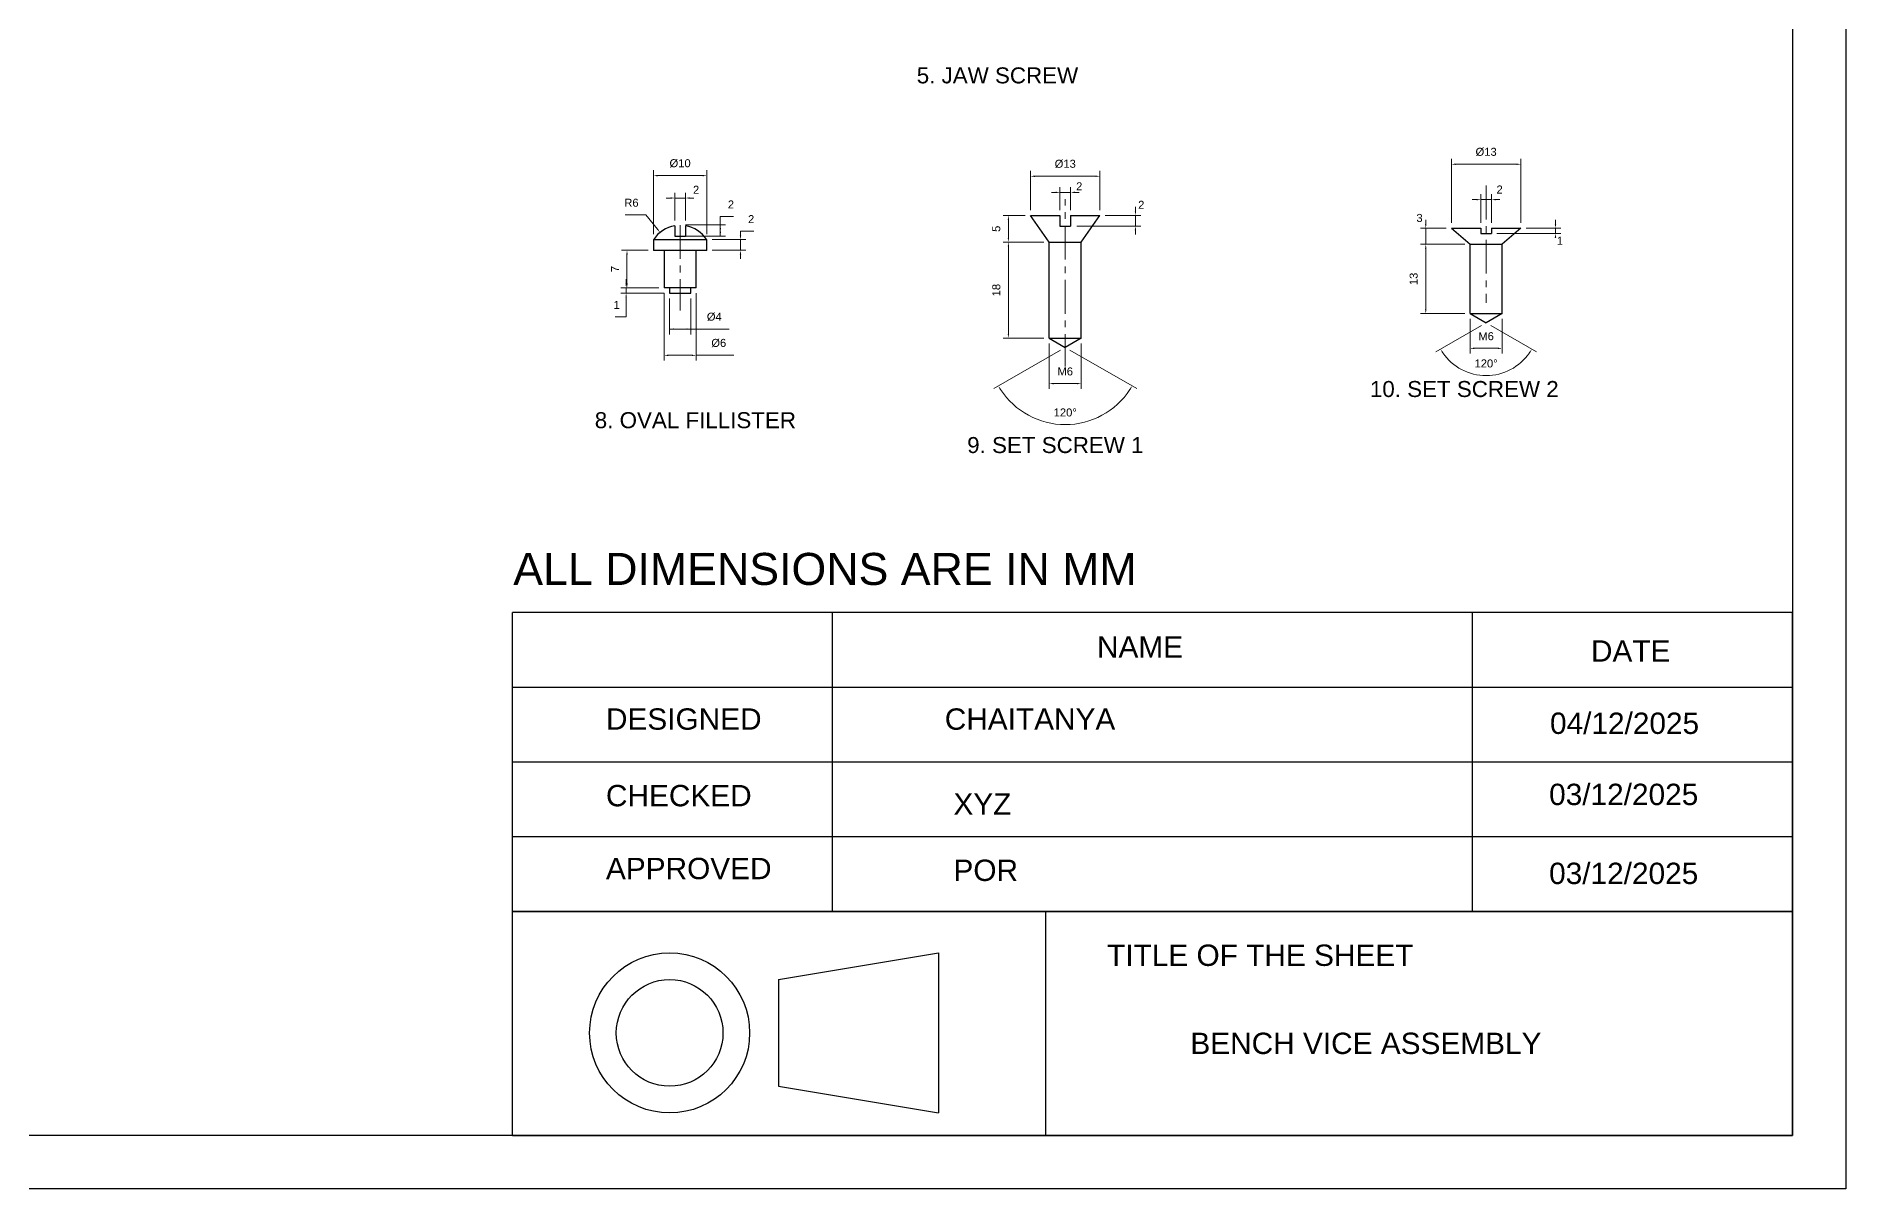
# Model space of a CAD drawing. Header units: millimetres. Extents: x -168 to 552, y -392 to 78.
# Drawn here: x 212.2 to 551.5, y -392 to -175.9 of the extents above; entities that cross this region are included whole.
import ezdxf

# ---------------------------------------------------------------- set-up
doc = ezdxf.new("R2010")
doc.units = ezdxf.units.MM
doc.linetypes.add('CENTER', pattern=[50.8, 31.75, -6.35, 6.35, -6.35])
doc.layers.add('centerline', color=1, linetype='CENTER', lineweight=15)
doc.layers.add('dimension line', color=3, linetype='Continuous', lineweight=15)
doc.layers.add('TEXT', color=254, linetype='Continuous')
doc.styles.get("Standard").update_dxf_attribs({"font": 'arial.ttf'})
doc.dimstyles.new('AM_ISO$0', dxfattribs={"dimtxt": 1.5, "dimasz": 0.8, "dimexe": 1, "dimexo": 1, "dimgap": 1.5, "dimtad": 1, "dimtoh": 1, "dimdec": 3, "dimdsep": 46, "dimtxsty": 'Standard', "dimcen": 0, "dimclrd": 256, "dimclre": 256, "dimclrt": 256, "dimadec": 0, "dimazin": 2, "dimtp": 0.1, "dimtm": 0.1, "dimtfac": 0.71, "dimtdec": 3, "dimtmove": 0, "dimatfit": 3, "dimfxl": 1, "dimtfill": 1, "dimlwd": -1, "dimlwe": -1, "dimarcsym": 1})
doc.dimstyles.new('AM_ISO$2', dxfattribs={"dimtxt": 1.5, "dimasz": 0.8, "dimexe": 1, "dimexo": 1, "dimgap": 1.5, "dimtad": 1, "dimtoh": 1, "dimdec": 3, "dimdsep": 46, "dimtxsty": 'Standard', "dimcen": 0, "dimclrd": 256, "dimclre": 256, "dimclrt": 256, "dimadec": 0, "dimazin": 2, "dimtp": 0.1, "dimtm": 0.1, "dimtfac": 0.71, "dimtdec": 3, "dimtmove": 0, "dimatfit": 3, "dimfxl": 1, "dimtfill": 1, "dimlwd": -1, "dimlwe": -1, "dimarcsym": 1})
doc.dimstyles.new('AM_ISO$4', dxfattribs={"dimtxt": 1.5, "dimasz": 0.8, "dimexe": 1, "dimexo": 1, "dimgap": 1.5, "dimtad": 1, "dimtoh": 1, "dimdec": 3, "dimdsep": 46, "dimtxsty": 'Standard', "dimcen": 0, "dimclrd": 256, "dimclre": 256, "dimclrt": 256, "dimadec": 0, "dimazin": 2, "dimtp": 0.1, "dimtm": 0.1, "dimtfac": 0.71, "dimtdec": 3, "dimtofl": 0, "dimtmove": 0, "dimatfit": 0, "dimfxl": 1, "dimtfill": 1, "dimlwd": -1, "dimlwe": -1, "dimarcsym": 1})

# ---------------------------------------------------------------- blocks, each defined once
blk = doc.blocks.new('*D67')
at = {"layer": 'Defpoints', "color": 0, "transparency": 16777216}
for p in [(330.96, -224.06), (334.96, -224.06), (334.96, -230.83)]:
    blk.add_point(p, dxfattribs=at)
at = {"layer": 'dimension line', "transparency": 16777216}
for p, q in [((330.96, -225.06), (330.96, -231.83)), ((334.96, -225.06), (334.96, -231.83)), ((330.96, -230.83), (334.96, -230.83)), ((331.76, -230.83), (332.56, -230.83)), ((334.16, -230.83), (333.36, -230.83)), ((334.96, -230.83), (335.76, -230.83)), ((335.76, -230.83), (342.17, -230.83))]:
    blk.add_line(p, q, dxfattribs=at)
for points in [[(331.76, -230.69), (331.76, -230.96), (330.96, -230.83)], [(334.16, -230.69), (334.16, -230.96), (334.96, -230.83)]]:
    blk.add_solid(points, dxfattribs=at)
at = {"layer": 'dimension line', "transparency": 16777216, "insert": (339.37, -228.52), "char_height": 1.5, "attachment_point": 5, "bg_fill": 3, "box_fill_scale": 1.1, "bg_fill_color": 256, "bg_fill_true_color": 13158600, "bg_fill_transparency": 0}
blk.add_mtext('%%C4', dxfattribs=at)
blk = doc.blocks.new('*D68')
at = {"layer": 'Defpoints', "color": 0, "transparency": 16777216}
for p in [(329.96, -223.06), (335.96, -223.06), (335.96, -235.74)]:
    blk.add_point(p, dxfattribs=at)
at = {"layer": 'dimension line', "transparency": 16777216}
for p, q in [((329.96, -224.06), (329.96, -236.74)), ((335.96, -224.06), (335.96, -236.74)), ((330.76, -235.74), (335.16, -235.74)), ((335.96, -235.74), (343.01, -235.74))]:
    blk.add_line(p, q, dxfattribs=at)
for points in [[(330.76, -235.61), (330.76, -235.88), (329.96, -235.74)], [(335.16, -235.61), (335.16, -235.88), (335.96, -235.74)]]:
    blk.add_solid(points, dxfattribs=at)
at = {"layer": 'dimension line', "transparency": 16777216, "insert": (340.21, -233.44), "char_height": 1.5, "attachment_point": 5, "bg_fill": 3, "box_fill_scale": 1.1, "bg_fill_color": 256, "bg_fill_true_color": 13158600, "bg_fill_transparency": 0}
blk.add_mtext('%%C6', dxfattribs=at)
blk = doc.blocks.new('*D73')
at = {"layer": 'Defpoints', "color": 0, "transparency": 16777216}
for p in [(323, -216.06), (327.96, -216.06), (329.96, -223.06)]:
    blk.add_point(p, dxfattribs=at)
at = {"layer": 'dimension line', "transparency": 16777216}
for p, q in [((326.96, -216.06), (322, -216.06)), ((323, -222.26), (323, -216.86)), ((328.96, -223.06), (322, -223.06))]:
    blk.add_line(p, q, dxfattribs=at)
for points in [[(322.87, -216.86), (323.14, -216.86), (323, -216.06)], [(322.87, -222.26), (323.14, -222.26), (323, -223.06)]]:
    blk.add_solid(points, dxfattribs=at)
at = {"layer": 'dimension line', "transparency": 16777216, "insert": (320.75, -219.56), "char_height": 1.5, "attachment_point": 5, "rotation": 90, "bg_fill": 3, "box_fill_scale": 1.1, "bg_fill_color": 256, "bg_fill_true_color": 13158600, "bg_fill_transparency": 0}
blk.add_mtext('7', dxfattribs=at)
blk = doc.blocks.new('*D74')
at = {"layer": 'Defpoints', "color": 0, "transparency": 16777216}
for p in [(329.96, -223.06), (330.96, -224.06)]:
    blk.add_point(p, dxfattribs=at)
at = {"layer": 'dimension line', "transparency": 16777216}
for p, q in [((328.96, -223.06), (321.84, -223.06)), ((322.84, -222.26), (322.84, -221.46)), ((322.84, -223.06), (322.84, -224.06)), ((329.96, -224.06), (321.84, -224.06)), ((322.84, -224.86), (322.84, -228.55)), ((322.84, -228.55), (320.79, -228.55))]:
    blk.add_line(p, q, dxfattribs=at)
for points in [[(322.71, -222.26), (322.97, -222.26), (322.84, -223.06)], [(322.71, -224.86), (322.97, -224.86), (322.84, -224.06)]]:
    blk.add_solid(points, dxfattribs=at)
at = {"layer": 'dimension line', "transparency": 16777216, "insert": (321.07, -226.29), "char_height": 1.5, "attachment_point": 5, "bg_fill": 3, "box_fill_scale": 1.1, "bg_fill_color": 256, "bg_fill_true_color": 13158600, "bg_fill_transparency": 0}
blk.add_mtext('1', dxfattribs=at)
at = {"layer": 'Defpoints', "color": 0, "transparency": 16777216}
blk.add_point((322.84, -224.06), dxfattribs=at)
blk = doc.blocks.new('*D75')
at = {"layer": 'Defpoints', "color": 0, "transparency": 16777216}
for p in [(337.96, -214.06), (337.96, -216.06), (344.28, -214.06)]:
    blk.add_point(p, dxfattribs=at)
at = {"layer": 'dimension line', "transparency": 16777216}
for p, q in [((344.28, -213.26), (344.28, -212.46)), ((344.28, -212.46), (346.78, -212.46)), ((338.96, -214.06), (345.28, -214.06)), ((338.96, -216.06), (345.28, -216.06)), ((344.28, -216.06), (344.28, -214.06)), ((344.28, -216.86), (344.28, -217.66))]:
    blk.add_line(p, q, dxfattribs=at)
for points in [[(344.15, -213.26), (344.42, -213.26), (344.28, -214.06)], [(344.15, -216.86), (344.42, -216.86), (344.28, -216.06)]]:
    blk.add_solid(points, dxfattribs=at)
at = {"layer": 'dimension line', "transparency": 16777216, "insert": (346.28, -210.21), "char_height": 1.5, "attachment_point": 5, "bg_fill": 3, "box_fill_scale": 1.1, "bg_fill_color": 256, "bg_fill_true_color": 13158600, "bg_fill_transparency": 0}
blk.add_mtext('2', dxfattribs=at)
blk = doc.blocks.new('*D76')
at = {"layer": 'Defpoints', "color": 0, "transparency": 16777216}
for p in [(337.96, -202.06), (327.96, -214.06), (337.96, -214.06)]:
    blk.add_point(p, dxfattribs=at)
at = {"layer": 'dimension line', "transparency": 16777216}
for p, q in [((327.96, -213.06), (327.96, -201.06)), ((328.76, -202.06), (337.16, -202.06)), ((337.96, -213.06), (337.96, -201.06))]:
    blk.add_line(p, q, dxfattribs=at)
for points in [[(328.76, -201.93), (328.76, -202.2), (327.96, -202.06)], [(337.16, -201.93), (337.16, -202.2), (337.96, -202.06)]]:
    blk.add_solid(points, dxfattribs=at)
at = {"layer": 'dimension line', "transparency": 16777216, "insert": (332.96, -199.76), "char_height": 1.5, "attachment_point": 5, "bg_fill": 3, "box_fill_scale": 1.1, "bg_fill_color": 256, "bg_fill_true_color": 13158600, "bg_fill_transparency": 0}
blk.add_mtext('%%C10', dxfattribs=at)
blk = doc.blocks.new('*D77')
at = {"layer": 'Defpoints', "color": 0, "transparency": 16777216}
for p in [(331.96, -211.46), (333.96, -211.46)]:
    blk.add_point(p, dxfattribs=at)
at = {"layer": 'dimension line', "transparency": 16777216}
for p, q in [((331.16, -206.26), (330.36, -206.26)), ((331.96, -210.46), (331.96, -205.26)), ((333.96, -210.46), (333.96, -205.26)), ((334.76, -206.26), (335.56, -206.26))]:
    blk.add_line(p, q, dxfattribs=at)
blk.add_solid([(331.16, -206.12), (331.16, -206.39), (331.96, -206.26)], dxfattribs=at)
at = {"layer": 'dimension line', "transparency": 16777216, "insert": (335.96, -204.71), "char_height": 1.5, "attachment_point": 5, "bg_fill": 3, "box_fill_scale": 1.1, "bg_fill_color": 256, "bg_fill_true_color": 13158600, "bg_fill_transparency": 0}
blk.add_mtext('2', dxfattribs=at)
at = {"layer": 'Defpoints', "color": 0, "transparency": 16777216}
blk.add_point((333.96, -206.26), dxfattribs=at)
at = {"layer": 'dimension line', "transparency": 16777216}
blk.add_line((331.96, -206.26), (333.96, -206.26), dxfattribs=at)
blk.add_solid([(334.76, -206.12), (334.76, -206.39), (333.96, -206.26)], dxfattribs=at)
blk = doc.blocks.new('*D79')
at = {"layer": 'Defpoints', "color": 0, "transparency": 16777216}
for p in [(332.96, -211.31), (332.96, -213.38), (340.5, -211.31)]:
    blk.add_point(p, dxfattribs=at)
at = {"layer": 'dimension line', "transparency": 16777216}
for p, q in [((340.5, -210.51), (340.5, -209.71)), ((340.5, -209.71), (342.99, -209.71)), ((333.96, -211.31), (341.5, -211.31)), ((333.96, -213.38), (341.5, -213.38)), ((340.5, -211.31), (340.5, -210.51)), ((340.5, -213.38), (340.5, -211.31)), ((340.5, -212.58), (340.5, -211.78)), ((340.5, -212.11), (340.5, -212.91))]:
    blk.add_line(p, q, dxfattribs=at)
for points in [[(340.36, -212.11), (340.63, -212.11), (340.5, -211.31)], [(340.36, -212.58), (340.63, -212.58), (340.5, -213.38)]]:
    blk.add_solid(points, dxfattribs=at)
at = {"layer": 'dimension line', "transparency": 16777216, "insert": (342.49, -207.46), "char_height": 1.5, "attachment_point": 5, "bg_fill": 3, "box_fill_scale": 1.1, "bg_fill_color": 256, "bg_fill_true_color": 13158600, "bg_fill_transparency": 0}
blk.add_mtext('2', dxfattribs=at)
blk = doc.blocks.new('*D80')
at = {"layer": 'Defpoints', "color": 0, "transparency": 16777216}
for p in [(329.2, -212.71), (332.96, -217.38)]:
    blk.add_point(p, dxfattribs=at)
at = {"layer": 'dimension line', "transparency": 16777216}
for p, q in [((326.55, -209.41), (322.63, -209.41)), ((328.7, -212.08), (326.55, -209.41))]:
    blk.add_line(p, q, dxfattribs=at)
blk.add_solid([(328.8, -212), (328.6, -212.17), (329.2, -212.71)], dxfattribs=at)
at = {"layer": 'dimension line', "transparency": 16777216, "insert": (323.84, -207.15), "char_height": 1.5, "attachment_point": 5, "bg_fill": 3, "box_fill_scale": 1.1, "bg_fill_color": 256, "bg_fill_true_color": 13158600, "bg_fill_transparency": 0}
blk.add_mtext('R6', dxfattribs=at)
blk = doc.blocks.new('*D81')
at = {"layer": 'Defpoints', "color": 0, "transparency": 16777216}
for p in [(402.17, -232.52), (408.17, -232.52)]:
    blk.add_point(p, dxfattribs=at)
at = {"layer": 'dimension line', "transparency": 16777216}
for p, q in [((402.17, -233.52), (402.17, -242.04)), ((408.17, -233.52), (408.17, -242.04)), ((402.97, -241.04), (407.37, -241.04))]:
    blk.add_line(p, q, dxfattribs=at)
for points in [[(402.97, -240.91), (402.97, -241.17), (402.17, -241.04)], [(407.37, -240.91), (407.37, -241.17), (408.17, -241.04)]]:
    blk.add_solid(points, dxfattribs=at)
at = {"layer": 'dimension line', "transparency": 16777216, "insert": (405.17, -238.77), "char_height": 1.5, "attachment_point": 5, "bg_fill": 3, "box_fill_scale": 1.1, "bg_fill_color": 256, "bg_fill_true_color": 13158600, "bg_fill_transparency": 0}
blk.add_mtext('M6', dxfattribs=at)
at = {"layer": 'Defpoints', "color": 0, "transparency": 16777216}
blk.add_point((408.17, -241.04), dxfattribs=at)
blk = doc.blocks.new('*D82')
at = {"layer": 'Defpoints', "color": 0, "transparency": 16777216}
for p in [(481.08, -227.92), (487.08, -227.92)]:
    blk.add_point(p, dxfattribs=at)
at = {"layer": 'dimension line', "transparency": 16777216}
for p, q in [((481.08, -228.92), (481.08, -235.43)), ((487.08, -228.92), (487.08, -235.43)), ((481.88, -234.43), (486.28, -234.43))]:
    blk.add_line(p, q, dxfattribs=at)
for points in [[(481.88, -234.3), (481.88, -234.57), (481.08, -234.43)], [(486.28, -234.3), (486.28, -234.57), (487.08, -234.43)]]:
    blk.add_solid(points, dxfattribs=at)
at = {"layer": 'dimension line', "transparency": 16777216, "insert": (484.08, -232.17), "char_height": 1.5, "attachment_point": 5, "bg_fill": 3, "box_fill_scale": 1.1, "bg_fill_color": 256, "bg_fill_true_color": 13158600, "bg_fill_transparency": 0}
blk.add_mtext('M6', dxfattribs=at)
at = {"layer": 'Defpoints', "color": 0, "transparency": 16777216}
blk.add_point((487.08, -234.43), dxfattribs=at)
blk = doc.blocks.new('*D83')
at = {"layer": 'Defpoints', "color": 0, "transparency": 16777216}
for p in [(394.51, -214.52), (402.17, -214.52), (402.17, -232.52)]:
    blk.add_point(p, dxfattribs=at)
at = {"layer": 'dimension line', "transparency": 16777216}
for p, q in [((401.17, -214.52), (393.51, -214.52)), ((394.51, -231.72), (394.51, -215.32)), ((401.17, -232.52), (393.51, -232.52))]:
    blk.add_line(p, q, dxfattribs=at)
for points in [[(394.38, -215.32), (394.64, -215.32), (394.51, -214.52)], [(394.38, -231.72), (394.64, -231.72), (394.51, -232.52)]]:
    blk.add_solid(points, dxfattribs=at)
at = {"layer": 'dimension line', "transparency": 16777216, "insert": (392.25, -223.52), "char_height": 1.5, "attachment_point": 5, "rotation": 90, "bg_fill": 3, "box_fill_scale": 1.1, "bg_fill_color": 256, "bg_fill_true_color": 13158600, "bg_fill_transparency": 0}
blk.add_mtext('18', dxfattribs=at)
blk = doc.blocks.new('*D84')
at = {"layer": 'Defpoints', "color": 0, "transparency": 16777216}
for p in [(398.67, -209.52), (402.17, -214.52)]:
    blk.add_point(p, dxfattribs=at)
at = {"layer": 'dimension line', "transparency": 16777216}
for p, q in [((397.67, -209.52), (393.51, -209.52)), ((394.51, -213.72), (394.51, -210.32)), ((401.17, -214.52), (393.51, -214.52))]:
    blk.add_line(p, q, dxfattribs=at)
for points in [[(394.38, -210.32), (394.64, -210.32), (394.51, -209.52)], [(394.38, -213.72), (394.64, -213.72), (394.51, -214.52)]]:
    blk.add_solid(points, dxfattribs=at)
at = {"layer": 'dimension line', "transparency": 16777216, "insert": (392.25, -212.02), "char_height": 1.5, "attachment_point": 5, "rotation": 90, "bg_fill": 3, "box_fill_scale": 1.1, "bg_fill_color": 256, "bg_fill_true_color": 13158600, "bg_fill_transparency": 0}
blk.add_mtext('5', dxfattribs=at)
at = {"layer": 'Defpoints', "color": 0, "transparency": 16777216}
blk.add_point((394.51, -209.52), dxfattribs=at)
blk = doc.blocks.new('*D85')
at = {"layer": 'Defpoints', "color": 0, "transparency": 16777216}
for p in [(472.77, -214.92), (481.08, -214.92), (481.08, -227.92)]:
    blk.add_point(p, dxfattribs=at)
at = {"layer": 'dimension line', "transparency": 16777216}
for p, q in [((480.08, -214.92), (471.77, -214.92)), ((472.77, -227.12), (472.77, -215.72)), ((480.08, -227.92), (471.77, -227.92))]:
    blk.add_line(p, q, dxfattribs=at)
for points in [[(472.63, -215.72), (472.9, -215.72), (472.77, -214.92)], [(472.63, -227.12), (472.9, -227.12), (472.77, -227.92)]]:
    blk.add_solid(points, dxfattribs=at)
at = {"layer": 'dimension line', "transparency": 16777216, "insert": (470.5, -221.42), "char_height": 1.5, "attachment_point": 5, "rotation": 90, "bg_fill": 3, "box_fill_scale": 1.1, "bg_fill_color": 256, "bg_fill_true_color": 13158600, "bg_fill_transparency": 0}
blk.add_mtext('13', dxfattribs=at)
blk = doc.blocks.new('*D86')
at = {"layer": 'Defpoints', "color": 0, "transparency": 16777216}
for p in [(477.58, -211.92), (481.08, -214.92)]:
    blk.add_point(p, dxfattribs=at)
at = {"layer": 'dimension line', "transparency": 16777216}
for p, q in [((472.77, -211.12), (472.77, -210.32)), ((476.58, -211.92), (471.77, -211.92)), ((480.08, -214.92), (471.77, -214.92)), ((472.77, -215.72), (472.77, -216.52))]:
    blk.add_line(p, q, dxfattribs=at)
blk.add_solid([(472.63, -215.72), (472.9, -215.72), (472.77, -214.92)], dxfattribs=at)
at = {"layer": 'dimension line', "transparency": 16777216, "insert": (471.6, -210), "char_height": 1.5, "attachment_point": 5, "bg_fill": 3, "box_fill_scale": 1.1, "bg_fill_color": 256, "bg_fill_true_color": 13158600, "bg_fill_transparency": 0}
blk.add_mtext('3', dxfattribs=at)
at = {"layer": 'Defpoints', "color": 0, "transparency": 16777216}
blk.add_point((472.77, -211.92), dxfattribs=at)
at = {"layer": 'dimension line', "transparency": 16777216}
blk.add_line((472.77, -214.92), (472.77, -211.92), dxfattribs=at)
blk.add_solid([(472.63, -211.12), (472.9, -211.12), (472.77, -211.92)], dxfattribs=at)
blk = doc.blocks.new('*D87')
at = {"layer": 'Defpoints', "color": 0, "transparency": 16777216}
for p in [(411.67, -202.17), (398.67, -209.52), (411.67, -209.52)]:
    blk.add_point(p, dxfattribs=at)
at = {"layer": 'dimension line', "transparency": 16777216}
for p, q in [((398.67, -208.52), (398.67, -201.17)), ((399.47, -202.17), (410.87, -202.17)), ((411.67, -208.52), (411.67, -201.17))]:
    blk.add_line(p, q, dxfattribs=at)
for points in [[(399.47, -202.04), (399.47, -202.31), (398.67, -202.17)], [(410.87, -202.04), (410.87, -202.31), (411.67, -202.17)]]:
    blk.add_solid(points, dxfattribs=at)
at = {"layer": 'dimension line', "transparency": 16777216, "insert": (405.17, -199.86), "char_height": 1.5, "attachment_point": 5, "bg_fill": 3, "box_fill_scale": 1.1, "bg_fill_color": 256, "bg_fill_true_color": 13158600, "bg_fill_transparency": 0}
blk.add_mtext('%%C13', dxfattribs=at)
blk = doc.blocks.new('*D88')
at = {"layer": 'Defpoints', "color": 0, "transparency": 16777216}
for p in [(490.58, -199.92), (477.58, -211.92), (490.58, -211.92)]:
    blk.add_point(p, dxfattribs=at)
at = {"layer": 'dimension line', "transparency": 16777216}
for p, q in [((477.58, -210.92), (477.58, -198.92)), ((478.38, -199.92), (489.78, -199.92)), ((490.58, -210.92), (490.58, -198.92))]:
    blk.add_line(p, q, dxfattribs=at)
for points in [[(478.38, -199.79), (478.38, -200.06), (477.58, -199.92)], [(489.78, -199.79), (489.78, -200.06), (490.58, -199.92)]]:
    blk.add_solid(points, dxfattribs=at)
at = {"layer": 'dimension line', "transparency": 16777216, "insert": (484.08, -197.62), "char_height": 1.5, "attachment_point": 5, "bg_fill": 3, "box_fill_scale": 1.1, "bg_fill_color": 256, "bg_fill_true_color": 13158600, "bg_fill_transparency": 0}
blk.add_mtext('%%C13', dxfattribs=at)
blk = doc.blocks.new('*D89')
at = {"layer": 'Defpoints', "color": 0, "transparency": 16777216}
for p in [(404.17, -209.52), (406.17, -209.52)]:
    blk.add_point(p, dxfattribs=at)
at = {"layer": 'dimension line', "transparency": 16777216}
for p, q in [((403.37, -205.2), (402.57, -205.2)), ((404.17, -208.52), (404.17, -204.2)), ((406.17, -208.52), (406.17, -204.2)), ((406.97, -205.2), (407.77, -205.2))]:
    blk.add_line(p, q, dxfattribs=at)
blk.add_solid([(403.37, -205.06), (403.37, -205.33), (404.17, -205.2)], dxfattribs=at)
at = {"layer": 'dimension line', "transparency": 16777216, "insert": (407.79, -204.06), "char_height": 1.5, "attachment_point": 5, "bg_fill": 3, "box_fill_scale": 1.1, "bg_fill_color": 256, "bg_fill_true_color": 13158600, "bg_fill_transparency": 0}
blk.add_mtext('2', dxfattribs=at)
at = {"layer": 'Defpoints', "color": 0, "transparency": 16777216}
blk.add_point((406.17, -205.2), dxfattribs=at)
at = {"layer": 'dimension line', "transparency": 16777216}
blk.add_line((404.17, -205.2), (406.17, -205.2), dxfattribs=at)
blk.add_solid([(406.97, -205.06), (406.97, -205.33), (406.17, -205.2)], dxfattribs=at)
blk = doc.blocks.new('*D90')
at = {"layer": 'Defpoints', "color": 0, "transparency": 16777216}
for p in [(411.67, -209.52), (406.33, -211.52)]:
    blk.add_point(p, dxfattribs=at)
at = {"layer": 'dimension line', "transparency": 16777216}
for p, q in [((412.67, -209.52), (419.33, -209.52)), ((418.33, -208.72), (418.33, -207.92)), ((407.33, -211.52), (419.33, -211.52)), ((418.33, -212.32), (418.33, -213.12))]:
    blk.add_line(p, q, dxfattribs=at)
blk.add_solid([(418.2, -212.32), (418.47, -212.32), (418.33, -211.52)], dxfattribs=at)
at = {"layer": 'dimension line', "transparency": 16777216, "insert": (419.42, -207.53), "char_height": 1.5, "attachment_point": 5, "bg_fill": 3, "box_fill_scale": 1.1, "bg_fill_color": 256, "bg_fill_true_color": 13158600, "bg_fill_transparency": 0}
blk.add_mtext('2', dxfattribs=at)
at = {"layer": 'Defpoints', "color": 0, "transparency": 16777216}
blk.add_point((418.33, -209.52), dxfattribs=at)
at = {"layer": 'dimension line', "transparency": 16777216}
blk.add_line((418.33, -211.52), (418.33, -209.52), dxfattribs=at)
blk.add_solid([(418.2, -208.72), (418.47, -208.72), (418.33, -209.52)], dxfattribs=at)
blk = doc.blocks.new('*D91')
at = {"layer": 'Defpoints', "color": 0, "transparency": 16777216}
for p in [(483.08, -211.92), (485.08, -211.92)]:
    blk.add_point(p, dxfattribs=at)
at = {"layer": 'dimension line', "transparency": 16777216}
for p, q in [((482.28, -206.56), (481.48, -206.56)), ((483.08, -210.92), (483.08, -205.56)), ((485.08, -210.92), (485.08, -205.56)), ((485.88, -206.56), (486.68, -206.56))]:
    blk.add_line(p, q, dxfattribs=at)
blk.add_solid([(482.28, -206.43), (482.28, -206.69), (483.08, -206.56)], dxfattribs=at)
at = {"layer": 'dimension line', "transparency": 16777216, "insert": (486.61, -204.66), "char_height": 1.5, "attachment_point": 5, "bg_fill": 3, "box_fill_scale": 1.1, "bg_fill_color": 256, "bg_fill_true_color": 13158600, "bg_fill_transparency": 0}
blk.add_mtext('2', dxfattribs=at)
at = {"layer": 'Defpoints', "color": 0, "transparency": 16777216}
blk.add_point((485.08, -206.56), dxfattribs=at)
at = {"layer": 'dimension line', "transparency": 16777216}
blk.add_line((483.08, -206.56), (485.08, -206.56), dxfattribs=at)
blk.add_solid([(485.88, -206.43), (485.88, -206.69), (485.08, -206.56)], dxfattribs=at)
blk = doc.blocks.new('*D92')
at = {"layer": 'Defpoints', "color": 0, "transparency": 16777216}
for p in [(485.08, -212.92), (490.58, -211.92)]:
    blk.add_point(p, dxfattribs=at)
at = {"layer": 'dimension line', "transparency": 16777216}
for p, q in [((497.08, -211.12), (497.08, -210.32)), ((486.08, -212.92), (498.08, -212.92)), ((491.58, -211.92), (498.08, -211.92)), ((497.08, -213.72), (497.08, -214.52))]:
    blk.add_line(p, q, dxfattribs=at)
at = {"layer": 'dimension line', "transparency": 16777216, "insert": (497.91, -214.27), "char_height": 1.5, "attachment_point": 5, "bg_fill": 3, "box_fill_scale": 1.1, "bg_fill_color": 256, "bg_fill_true_color": 13158600, "bg_fill_transparency": 0}
blk.add_mtext('1', dxfattribs=at)
at = {"layer": 'Defpoints', "color": 0, "transparency": 16777216}
blk.add_point((497.08, -212.92), dxfattribs=at)
at = {"layer": 'dimension line', "transparency": 16777216}
blk.add_line((497.08, -211.92), (497.08, -212.92), dxfattribs=at)
for points in [[(496.95, -211.12), (497.22, -211.12), (497.08, -211.92)], [(496.95, -213.72), (497.22, -213.72), (497.08, -212.92)]]:
    blk.add_solid(points, dxfattribs=at)
blk = doc.blocks.new('3rd Angle Projection Symbol')
for p, q in [((40.86, 20), (100.86, 30)), ((100.86, 30), (100.86, -30)), ((40.86, 20), (40.86, -20)), ((40.86, -20), (100.86, -30))]:
    blk.add_line(p, q)
for radius in [30, 20]:
    blk.add_circle((0, 0), radius)
blk = doc.blocks.new('CLASS WORK CADD CENTER 3ED ANGLE')
at = {"layer": 'TEXT'}
for p, q in [((-120, 21), (-120, 49)), ((0, 49), (-120, 49)), ((-90, 21), (-90, 49)), ((-30, 21), (-30, 49)), ((0, 21), (0, 49)), ((0, 42), (-120, 42)), ((0, 35), (-120, 35)), ((0, 28), (-120, 28)), ((-120, 0), (-120, 21)), ((0, 21), (-120, 21)), ((-120, 21), (0, 21)), ((-70, 0), (-70, 21)), ((0, 0), (0, 21)), ((-120, 0), (0, 0))]:
    blk.add_line(p, q, dxfattribs=at)
at = {"layer": 'TEXT', "xscale": 0.25, "yscale": 0.25, "zscale": 0.25}
blk.add_blockref('3rd Angle Projection Symbol', (-105.26, 9.61), dxfattribs=at)
at = {"layer": 'TEXT', "attachment_point": 1}
for s, width, insert, char_height in [('ALL DIMENSIONS ARE IN MM', 72.2562, (-119.92, 54.6), 3), ('NAME', 21.3126, (-65.2, 46.79), 2), ('DATE', 21.3126, (-18.89, 46.41), 2), ('DESIGNED', 21.3126, (-111.23, 40.03), 2), ('CHECKED', 21.3126, (-111.23, 32.85), 2), ('APPROVED', 21.3126, (-111.23, 26.02), 2), ('TITLE OF THE SHEET', 72.2562, (-64.25, 17.89), 2)]:
    blk.add_mtext_dynamic_manual_height_columns(s, width=width, gutter_width=1, heights=[0], dxfattribs=dict(at, insert=insert, char_height=char_height))
at = {"layer": 'TEXT'}
for tag, p in [('ABC', (-79.47, 38.03)), ('01/01/2000', (-22.73, 37.63)), ('01/01/2000', (-22.81, 30.97)), ('RR', (-78.65, 30.07)), ('CC', (-78.65, 23.85)), ('01/01/2000', (-22.81, 23.57)), ('ABCD', (-56.44, 7.63))]:
    blk.add_attdef(tag, p, '', height=2, dxfattribs=at)
blk = doc.blocks.new('*D108')
at = {"layer": 'Defpoints', "color": 0, "transparency": 16777216}
for p in [(402.17, -232.52), (408.17, -232.52), (405.17, -234.25), (405.17, -234.25), (400.21, -247.85)]:
    blk.add_point(p, dxfattribs=at)
at = {"layer": 'dimension line', "transparency": 16777216}
for p, q in [((404.3, -234.75), (391.76, -241.99)), ((406.03, -234.75), (418.57, -241.99))]:
    blk.add_line(p, q, dxfattribs=at)
blk.add_arc((405.17, -234.25), 14.48, 213.1662, 326.8338, dxfattribs=at)
for points in [[(392.93, -242.24), (393.16, -242.1), (392.63, -241.49)], [(417.17, -242.1), (417.4, -242.24), (417.71, -241.49)]]:
    blk.add_solid(points, dxfattribs=at)
at = {"layer": 'dimension line', "transparency": 16777216, "insert": (405.17, -246.46), "char_height": 1.5, "attachment_point": 5, "bg_fill": 3, "box_fill_scale": 1.1, "bg_fill_color": 256, "bg_fill_true_color": 13158600, "bg_fill_transparency": 0}
blk.add_mtext('120°', dxfattribs=at)
blk = doc.blocks.new('*D109')
at = {"layer": 'Defpoints', "color": 0, "transparency": 16777216}
for p in [(481.08, -227.92), (484.08, -229.66), (484.08, -229.66), (487.08, -227.92)]:
    blk.add_point(p, dxfattribs=at)
at = {"layer": 'dimension line', "transparency": 16777216}
for p, q in [((483.22, -230.16), (474.66, -235.09)), ((484.95, -230.16), (493.5, -235.09))]:
    blk.add_line(p, q, dxfattribs=at)
blk.add_arc((484.08, -229.66), 9.88, 214.6419, 325.3581, dxfattribs=at)
for points in [[(475.85, -235.34), (476.07, -235.2), (475.53, -234.59)], [(492.1, -235.2), (492.32, -235.34), (492.64, -234.59)]]:
    blk.add_solid(points, dxfattribs=at)
at = {"layer": 'dimension line', "transparency": 16777216, "insert": (484.08, -237.27), "char_height": 1.5, "attachment_point": 5, "bg_fill": 3, "box_fill_scale": 1.1, "bg_fill_color": 256, "bg_fill_true_color": 13158600, "bg_fill_transparency": 0}
blk.add_mtext('120°', dxfattribs=at)
at = {"layer": 'Defpoints', "color": 0, "transparency": 16777216}
blk.add_point((480.71, -238.94), dxfattribs=at)

msp = doc.modelspace()

# ---------------------------------------------------------------- linework, layer by layer
for p, q in [((402.1667, -214.516), (398.6667, -209.516)), ((398.6667, -209.516), (404.1667, -209.516)), ((406.1667, -209.516), (411.6667, -209.516)), ((408.1667, -214.516), (411.6667, -209.516)), ((331.9643, -213.3808), (333.9643, -213.3808)), ((404.1667, -211.516), (406.1667, -211.516)), ((477.5839, -211.923), (481.0839, -214.923)), ((477.5839, -211.923), (483.0839, -211.923)), ((483.0839, -212.923), (485.0839, -212.923)), ((485.0839, -211.923), (490.5839, -211.923)), ((490.5839, -211.923), (487.0839, -214.923)), ((337.9643, -214.0642), (327.9643, -214.0642)), ((327.9643, -214.0642), (327.9643, -216.0642)), ((337.9643, -216.0642), (327.9643, -216.0642)), ((329.9643, -216.0642), (329.9643, -223.0642)), ((335.9643, -223.0642), (335.9643, -216.0642)), ((337.9643, -216.0642), (337.9643, -214.0642)), ((402.1667, -214.516), (408.1667, -214.516)), ((402.1667, -232.516), (402.1667, -214.516)), ((408.1667, -232.516), (408.1667, -214.516)), ((481.0839, -214.923), (487.0839, -214.923)), ((481.0839, -227.923), (481.0839, -214.923)), ((487.0839, -227.923), (487.0839, -214.923)), ((335.9643, -223.0642), (329.9643, -223.0642)), ((330.9643, -223.0642), (330.9643, -224.0642)), ((334.9643, -224.0642), (334.9643, -223.0642)), ((330.9643, -224.0642), (334.9643, -224.0642)), ((481.0839, -227.923), (487.0839, -227.923)), ((481.0839, -227.923), (484.0839, -229.6551)), ((487.0839, -227.923), (484.0839, -229.6551)), ((402.1667, -232.516), (408.1667, -232.516)), ((402.1667, -232.516), (405.1667, -234.248)), ((408.1667, -232.516), (405.1667, -234.248))]:
    msp.add_line(p, q)
at = {"ltscale": 0.2}
for p, q in [((404.1667, -209.516), (404.1667, -211.516)), ((406.1667, -209.516), (406.1667, -211.516)), ((331.9643, -211.4648), (331.9643, -213.3808)), ((333.9643, -211.4648), (333.9643, -213.3808)), ((483.0839, -211.923), (483.0839, -212.923)), ((485.0839, -211.923), (485.0839, -212.923))]:
    msp.add_line(p, q, dxfattribs=at)
for start, end in [(99.594068, 146.44269), (33.55731, 80.405932)]:
    msp.add_arc((332.9643, -217.3808), 6, start, end)
at = {"layer": 'centerline', "ltscale": 0.2}
for p, q in [((405.1667, -238.1147), (405.1667, -206.4839)), ((484.0839, -203.923), (484.0839, -225.923)), ((332.9643, -211.3142), (332.9643, -227.3142))]:
    msp.add_line(p, q, dxfattribs=at)

# ---------------------------------------------------------------- block references
ref = msp.add_blockref('CLASS WORK CADD CENTER 3ED ANGLE', (541.5184, -381.9801), dxfattribs=dict(xscale=2, yscale=2, zscale=2))
ref.add_attrib('ABCD', 'BENCH VICE ASSEMBLY', (428.63, -366.7134), dxfattribs={"layer": 'TEXT', "height": 4})
ref.add_attrib('ABC', 'CHAITANYA', (382.581, -305.9277), dxfattribs={"layer": 'TEXT', "height": 4})
ref.add_attrib('RR', 'XYZ', (384.2113, -321.8381), dxfattribs={"layer": 'TEXT', "height": 4})
ref.add_attrib('CC', 'POR', (384.2113, -334.2736), dxfattribs={"layer": 'TEXT', "height": 4})
ref.add_attrib('01/01/2000', '04/12/2025', (496.056, -306.7132), dxfattribs={"layer": 'TEXT', "height": 4})
ref.add_attrib('01/01/2000', '03/12/2025', (495.8932, -320.0497), dxfattribs={"layer": 'TEXT', "height": 4})
ref.add_attrib('01/01/2000', '03/12/2025', (495.8932, -334.8499), dxfattribs={"layer": 'TEXT', "height": 4})

# ---------------------------------------------------------------- texts
at = {"layer": 'TEXT', "char_height": 3, "attachment_point": 1}
for s, width, insert in [('5. JAW SCREW', 31.69699, (377.3287, -181.7657)), ('10. SET SCREW 2', 41.128172, (462.2898, -240.5566)), ('8. OVAL FILLISTER', 41.128172, (316.9605, -246.3997)), ('9. SET SCREW 1', 41.128172, (386.7852, -251.0619))]:
    msp.add_mtext_dynamic_manual_height_columns(s, width=width, gutter_width=12.5, heights=[0], dxfattribs=dict(at, insert=insert))

# ---------------------------------------------------------------- next in the draw order: dimensions: what is measured, and where the dimension line sits
at = {"layer": 'dimension line'}
dim = msp.add_linear_dim(base=(344.2828, -214.0642), p1=(337.9643, -216.0642), p2=(337.9643, -214.0642), angle=90, dimstyle='AM_ISO$0', override={"dimpost": ''}, dxfattribs=at)
dim.commit()
dim.dimension.update_dxf_attribs({"geometry": '*D75', "text_midpoint": (346.2795, -210.2111)})
dim = msp.add_linear_dim(base=(334.9643, -230.825), p1=(330.9643, -224.0642), p2=(334.9643, -224.0642), dimstyle='AM_ISO$0', override={"dimpost": '%%C<>'}, dxfattribs=at)
dim.commit()
dim.dimension.update_dxf_attribs({"geometry": '*D67', "text_midpoint": (339.3689, -228.5172)})
dim = msp.add_linear_dim(base=(487.0839, -234.434), p1=(481.0839, -227.923), p2=(487.0839, -227.923), text='M<>', dimstyle='AM_ISO$0', dxfattribs=at)
dim.commit()
dim.dimension.update_dxf_attribs({"geometry": '*D82', "text_midpoint": (484.0839, -234.434), "dimtype": 160})
dim = msp.add_linear_dim(base=(408.1667, -241.0401), p1=(402.1667, -232.516), p2=(408.1667, -232.516), text='M<>', dimstyle='AM_ISO$0', dxfattribs=at)
dim.commit()
dim.dimension.update_dxf_attribs({"geometry": '*D81', "text_midpoint": (405.1667, -238.7742)})

# ---------------------------------------------------------------- next in the draw order: dimensions: what is measured, and where the dimension line sits
dim = msp.add_linear_dim(base=(337.9643, -202.0642), p1=(327.9643, -214.0642), p2=(337.9643, -214.0642), dimstyle='AM_ISO$0', override={"dimpost": '%%C<>'}, dxfattribs=at)
dim.commit()
dim.dimension.update_dxf_attribs({"geometry": '*D76', "text_midpoint": (332.9643, -199.7564)})
dim = msp.add_linear_dim(base=(394.5116, -214.516), p1=(402.1667, -232.516), p2=(402.1667, -214.516), angle=90, dimstyle='AM_ISO$0', override={"dimpost": ''}, dxfattribs=at)
dim.commit()
dim.dimension.update_dxf_attribs({"geometry": '*D83', "text_midpoint": (392.2458, -223.516)})
dim = msp.add_linear_dim(base=(472.7681, -214.923), p1=(481.0839, -227.923), p2=(481.0839, -214.923), angle=90, dimstyle='AM_ISO$0', dxfattribs=at)
dim.commit()
dim.dimension.update_dxf_attribs({"geometry": '*D85', "text_midpoint": (470.5017, -221.423)})
dim = msp.add_linear_dim(base=(335.9643, -235.7435), p1=(329.9643, -223.0642), p2=(335.9643, -223.0642), dimstyle='AM_ISO$0', override={"dimpost": '%%C<>'}, dxfattribs=at)
dim.commit()
dim.dimension.update_dxf_attribs({"geometry": '*D68', "text_midpoint": (340.2072, -235.7435), "dimtype": 160})

# ---------------------------------------------------------------- next in the draw order: dimensions: what is measured, and where the dimension line sits
dim = msp.add_linear_dim(base=(333.9643, -206.2574), p1=(331.9643, -211.4648), p2=(333.9643, -211.4648), dimstyle='AM_ISO$0', override={"dimtmove": 2}, dxfattribs=at)
dim.commit()
dim.dimension.update_dxf_attribs({"geometry": '*D77', "text_midpoint": (335.9638, -204.712), "dimtype": 160})
dim = msp.add_linear_dim(base=(394.5116, -209.516), p1=(402.1667, -214.516), p2=(398.6667, -209.516), angle=90, dimstyle='AM_ISO$0', dxfattribs=at)
dim.commit()
dim.dimension.update_dxf_attribs({"geometry": '*D84', "text_midpoint": (392.2488, -212.016)})
dim = msp.add_linear_dim(base=(472.7681, -211.923), p1=(481.0839, -214.923), p2=(477.5839, -211.923), angle=90, dimstyle='AM_ISO$0', override={"dimtmove": 2}, dxfattribs=at)
dim.commit()
dim.dimension.update_dxf_attribs({"geometry": '*D86', "text_midpoint": (471.5981, -209.9984), "dimtype": 160})
dim = msp.add_linear_dim(base=(323.0035, -216.0642), p1=(329.9643, -223.0642), p2=(327.9643, -216.0642), angle=90, dimstyle='AM_ISO$0', override={"dimpost": ''}, dxfattribs=at)
dim.commit()
dim.dimension.update_dxf_attribs({"geometry": '*D73', "text_midpoint": (320.7535, -219.5642)})

# ---------------------------------------------------------------- next in the draw order: dimensions: what is measured, and where the dimension line sits
for base, p1, p2, picture, middle in [((490.5839, -199.923), (477.5839, -211.923), (490.5839, -211.923), '*D88', (484.0839, -197.6152)), ((411.6667, -202.1727), (398.6667, -209.516), (411.6667, -209.516), '*D87', (405.1667, -199.8649))]:
    dim = msp.add_linear_dim(base=base, p1=p1, p2=p2, dimstyle='AM_ISO$0', override={"dimpost": '%%C<>'}, dxfattribs=at)
    dim.commit()
    dim.dimension.update_dxf_attribs({"geometry": picture, "text_midpoint": middle})
dim = msp.add_linear_dim(base=(340.4963, -211.3142), p1=(332.9643, -213.3808), p2=(332.9643, -211.3142), angle=90, text='2', dimstyle='AM_ISO$0', dxfattribs=at)
dim.commit()
dim.dimension.update_dxf_attribs({"geometry": '*D79', "text_midpoint": (342.4931, -207.4611)})
dim = msp.add_linear_dim(base=(322.8415, -224.0642), p1=(329.9643, -223.0642), p2=(330.9643, -224.0642), angle=90, dimstyle='AM_ISO$0', dxfattribs=at)
dim.commit()
dim.dimension.update_dxf_attribs({"geometry": '*D74', "text_midpoint": (321.0652, -228.546), "dimtype": 160})

# ---------------------------------------------------------------- next in the draw order: dimensions: what is measured, and where the dimension line sits
for base, p1, p2, picture, middle in [((406.1667, -205.1952), (404.1667, -209.516), (406.1667, -209.516), '*D89', (407.7868, -204.0556)), ((485.0839, -206.5584), (483.0839, -211.923), (485.0839, -211.923), '*D91', (486.6114, -204.6587))]:
    dim = msp.add_linear_dim(base=base, p1=p1, p2=p2, dimstyle='AM_ISO$0', override={"dimtmove": 2}, dxfattribs=at)
    dim.commit()
    dim.dimension.update_dxf_attribs({"geometry": picture, "text_midpoint": middle, "dimtype": 160})
dim = msp.add_radius_dim(center=(332.9643, -217.3808), mpoint=(329.201, -212.7078), dimstyle='AM_ISO$4', override={"dimpost": ''}, dxfattribs=at)
dim.commit()
dim.dimension.update_dxf_attribs({"geometry": '*D80', "text_midpoint": (323.838, -209.4122), "dimtype": 164})

# ---------------------------------------------------------------- next in the draw order: dimensions: what is measured, and where the dimension line sits
for base, p1, p2, picture, middle in [((418.3338, -209.516), (406.3338, -211.516), (411.6667, -209.516), '*D90', (419.4189, -207.529)), ((497.0839, -212.923), (490.5839, -211.923), (485.0839, -212.923), '*D92', (497.9107, -214.2739))]:
    dim = msp.add_linear_dim(base=base, p1=p1, p2=p2, angle=90, dimstyle='AM_ISO$0', override={"dimtmove": 2}, dxfattribs=at)
    dim.commit()
    dim.dimension.update_dxf_attribs({"geometry": picture, "text_midpoint": middle, "dimtype": 160})

# ---------------------------------------------------------------- next in the draw order: linework, layer by layer
for points in [[(-168.4816, 78.0199), (551.5184, 78.0199), (551.5184, -391.9801), (-168.4816, -391.9801)], [(-158.4816, 68.0199), (541.5184, 68.0199), (541.5184, -381.9801), (-158.4816, -381.9801)]]:
    msp.add_lwpolyline(points, close=True)

# ---------------------------------------------------------------- next in the draw order: dimensions: what is measured, and where the dimension line sits
dim = msp.add_angular_dim_2l(base=(480.7057, -238.9366), line1=((481.0839, -227.923), (484.0839, -229.6551)), line2=((487.0839, -227.923), (484.0839, -229.6551)), dimstyle='AM_ISO$2', dxfattribs=at)
dim.commit()
dim.dimension.update_dxf_attribs({"geometry": '*D109', "text_midpoint": (484.0839, -237.2665)})
dim = msp.add_angular_dim_2l(base=(400.2147, -247.8535), line1=((402.1667, -232.516), (405.1667, -234.248)), line2=((408.1667, -232.516), (405.1667, -234.248)), dimstyle='AM_ISO$2', override={"dimpost": ''}, dxfattribs=at)
dim.commit()
dim.dimension.update_dxf_attribs({"geometry": '*D108', "text_midpoint": (405.1667, -246.4608)})

doc.saveas('drawing.dxf')
